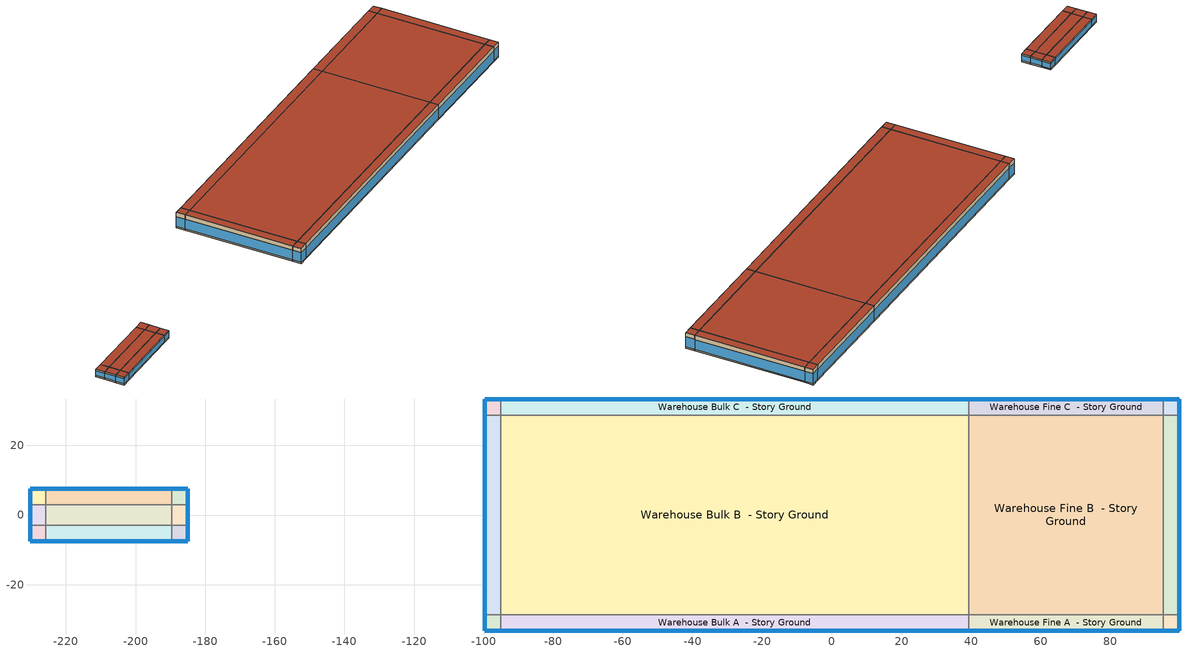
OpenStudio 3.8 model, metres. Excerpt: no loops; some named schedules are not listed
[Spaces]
Warehouse Bulk A end_a - Story Ground
 floor ground (Foundation F 126 Perim 914 Area 209): -99.7,-33.23 -99.7,-28.66 -95.12,-28.66 -95.12,-33.23 z0
 wall outside: -99.7,-28.66 -99.7,-33.23 -95.12,-33.23 z0:8.53
 wall to Warehouse Bulk B end_a - Story Ground: -95.12,-28.66 -99.7,-28.66 z0:8.53
 wall to Warehouse Bulk A  - Story Ground: -95.12,-33.23 -95.12,-28.66 z0:8.53
 window (Window U-0.91 SHGC 0.68): -99.7,-28.69 -99.7,-33.21 / -99.67,-33.23 -95.15,-33.23 z0.76:6.2
 roof outside: -95.12,-33.23 -95.12,-28.66 -99.7,-28.66 -99.7,-33.23 z8.53
Warehouse Bulk B end_a - Story Ground
 floor ground (Foundation F 126 Perim 5732 Area 26207): -99.7,-28.66 -99.7,28.66 -95.12,28.66 -95.12,-28.66 z0
 wall outside: -99.7,28.66 -99.7,-28.66 z0:8.53
 wall to Warehouse Bulk C end_a - Story Ground: -95.12,28.66 -99.7,28.66 z0:8.53
 wall to Warehouse Bulk B  - Story Ground: -95.12,-28.66 -95.12,28.66 z0:8.53
 window (Window U-0.91 SHGC 0.68): -99.7,28.63 -99.7,-28.63 z0.76:6.14
 roof outside: -95.12,-28.66 -95.12,28.66 -99.7,28.66 -99.7,-28.66 z8.53
Warehouse Bulk C end_a - Story Ground
 floor ground (Foundation F 126 Perim 914 Area 209): -99.7,28.66 -99.7,33.23 -95.12,33.23 -95.12,28.66 z0
 wall outside: -95.12,33.23 -99.7,33.23 -99.7,28.66 z0:8.53
 wall to Warehouse Bulk C  - Story Ground: -95.12,28.66 -95.12,33.23 z0:8.53
 window (Window U-0.91 SHGC 0.68): -99.7,33.21 -99.7,28.69 / -95.15,33.23 -99.67,33.23 z0.76:6.2
 roof outside: -95.12,28.66 -95.12,33.23 -99.7,33.23 -99.7,28.66 z8.53
Warehouse Bulk A  - Story Ground
 floor ground (Foundation F 126 Perim 1344 Area 61446): -95.12,-33.23 -95.12,-28.66 39.27,-28.66 39.27,-33.23 z0
 wall outside: -95.12,-33.23 39.27,-33.23 z0:8.53
 wall to Warehouse Bulk B  - Story Ground: 39.27,-28.66 -95.12,-28.66 z0:8.53
 wall to Warehouse Fine A  - Story Ground: 39.27,-33.23 39.27,-28.66 z0:8.53
 window (Window U-0.91 SHGC 0.68): -95.1,-33.23 39.25,-33.23 z0.76:6.14
 roof outside: 39.27,-33.23 39.27,-28.66 -95.12,-28.66 -95.12,-33.23 z8.53
Warehouse Bulk B  - Story Ground
 floor ground (Foundation F 126 Perim 0 Area 770363): -95.12,-28.66 -95.12,28.66 39.27,28.66 39.27,-28.66 z0
 wall to Warehouse Bulk C  - Story Ground: 39.27,28.66 -95.12,28.66 z0:8.53
 wall to Warehouse Fine B  - Story Ground: 39.27,-28.66 39.27,28.66 z0:8.53
 roof outside: 39.27,-28.66 39.27,28.66 -95.12,28.66 -95.12,-28.66 z8.53
Warehouse Bulk C  - Story Ground
 floor ground (Foundation F 126 Perim 1344 Area 61446): -95.12,28.66 -95.12,33.23 39.27,33.23 39.27,28.66 z0
 wall outside: 39.27,33.23 -95.12,33.23 z0:8.53
 wall to Warehouse Fine C  - Story Ground: 39.27,28.66 39.27,33.23 z0:8.53
 window (Window U-0.91 SHGC 0.68): 39.25,33.23 -95.1,33.23 z0.76:6.14
 roof outside: 39.27,28.66 39.27,33.23 -95.12,33.23 -95.12,28.66 z8.53
Warehouse Fine A  - Story Ground
 floor ground (Foundation F 126 Perim 5585 Area 25537): 39.27,-33.23 39.27,-28.66 95.12,-28.66 95.12,-33.23 z0
 wall outside: 39.27,-33.23 95.12,-33.23 z0:8.53
 wall to Warehouse Fine B  - Story Ground: 95.12,-28.66 39.27,-28.66 z0:8.53
 wall to Warehouse Fine A end_b - Story Ground: 95.12,-33.23 95.12,-28.66 z0:8.53
 window (Window U-0.91 SHGC 0.68): 39.3,-33.23 95.1,-33.23 z0.76:6.14
 roof outside: 95.12,-33.23 95.12,-28.66 39.27,-28.66 39.27,-33.23 z8.53
Warehouse Fine B  - Story Ground
 floor ground (Foundation F 126 Perim 0 Area 320159): 39.27,-28.66 39.27,28.66 95.12,28.66 95.12,-28.66 z0
 wall to Warehouse Fine C  - Story Ground: 95.12,28.66 39.27,28.66 z0:8.53
 wall to Warehouse Fine B end_b - Story Ground: 95.12,-28.66 95.12,28.66 z0:8.53
 roof outside: 95.12,-28.66 95.12,28.66 39.27,28.66 39.27,-28.66 z8.53
Warehouse Fine C  - Story Ground
 floor ground (Foundation F 126 Perim 5585 Area 25537): 39.27,28.66 39.27,33.23 95.12,33.23 95.12,28.66 z0
 wall outside: 95.12,33.23 39.27,33.23 z0:8.53
 wall to Warehouse Fine C end_b - Story Ground: 95.12,28.66 95.12,33.23 z0:8.53
 window (Window U-0.91 SHGC 0.68): 95.1,33.23 39.3,33.23 z0.76:6.14
 roof outside: 95.12,28.66 95.12,33.23 39.27,33.23 39.27,28.66 z8.53
Warehouse Fine A end_b - Story Ground
 floor ground (Foundation F 126 Perim 914 Area 209): 95.12,-33.23 95.12,-28.66 99.7,-28.66 99.7,-33.23 z0
 wall outside: 95.12,-33.23 99.7,-33.23 99.7,-28.66 z0:8.53
 wall to Warehouse Fine B end_b - Story Ground: 99.7,-28.66 95.12,-28.66 z0:8.53
 window (Window U-0.91 SHGC 0.68): 95.15,-33.23 99.67,-33.23 / 99.7,-33.21 99.7,-28.69 z0.76:6.2
 roof outside: 99.7,-33.23 99.7,-28.66 95.12,-28.66 95.12,-33.23 z8.53
Warehouse Fine B end_b - Story Ground
 floor ground (Foundation F 126 Perim 5732 Area 26207): 95.12,-28.66 95.12,28.66 99.7,28.66 99.7,-28.66 z0
 wall outside: 99.7,-28.66 99.7,28.66 z0:8.53
 wall to Warehouse Fine C end_b - Story Ground: 99.7,28.66 95.12,28.66 z0:8.53
 window (Window U-0.91 SHGC 0.68): 99.7,-28.63 99.7,28.63 z0.76:6.14
 roof outside: 99.7,-28.66 99.7,28.66 95.12,28.66 95.12,-28.66 z8.53
Warehouse Fine C end_b - Story Ground
 floor ground (Foundation F 126 Perim 914 Area 209): 95.12,28.66 95.12,33.23 99.7,33.23 99.7,28.66 z0
 wall outside: 99.7,28.66 99.7,33.23 95.12,33.23 z0:8.53
 window (Window U-0.91 SHGC 0.68): 99.67,33.23 95.15,33.23 / 99.7,28.69 99.7,33.21 z0.76:6.2
 roof outside: 99.7,28.66 99.7,33.23 95.12,33.23 95.12,28.66 z8.53
Warehouse Office A end_a - Story Ground
 floor ground (Foundation F 126 Perim 914 Area 209): -230.3,-7.54 -230.3,-2.97 -225.73,-2.97 -225.73,-7.54 z0
 wall outside: -230.3,-2.97 -230.3,-7.54 -225.73,-7.54 z0:4.27
 wall to Warehouse Office B end_a - Story Ground: -225.73,-2.97 -230.3,-2.97 z0:4.27
 wall to Warehouse Office A  - Story Ground: -225.73,-7.54 -225.73,-2.97 z0:4.27
 window (Window U-0.91 SHGC 0.68): -230.28,-7.54 -225.75,-7.54 / -230.3,-3 -230.3,-7.52 z0.76:3.48
 roof outside: -225.73,-7.54 -225.73,-2.97 -230.3,-2.97 -230.3,-7.54 z4.27
Warehouse Office B end_a - Story Ground
 floor ground (Foundation F 126 Perim 594 Area 2717): -230.3,-2.97 -230.3,2.97 -225.73,2.97 -225.73,-2.97 z0
 wall outside: -230.3,2.97 -230.3,-2.97 z0:4.27
 wall to Warehouse Office C end_a - Story Ground: -225.73,2.97 -230.3,2.97 z0:4.27
 wall to Warehouse Office B  - Story Ground: -225.73,-2.97 -225.73,2.97 z0:4.27
 window (Window U-0.91 SHGC 0.68): -230.3,2.95 -230.3,-2.95 z0.76:3.47
 roof outside: -225.73,-2.97 -225.73,2.97 -230.3,2.97 -230.3,-2.97 z4.27
Warehouse Office C end_a - Story Ground
 floor ground (Foundation F 126 Perim 914 Area 209): -230.3,2.97 -230.3,7.54 -225.73,7.54 -225.73,2.97 z0
 wall outside: -225.73,7.54 -230.3,7.54 -230.3,2.97 z0:4.27
 wall to Warehouse Office C  - Story Ground: -225.73,2.97 -225.73,7.54 z0:4.27
 window (Window U-0.91 SHGC 0.68): -230.3,7.52 -230.3,3 / -225.75,7.54 -230.28,7.54 z0.76:3.48
 roof outside: -225.73,2.97 -225.73,7.54 -230.3,7.54 -230.3,2.97 z4.27
Warehouse Office A  - Story Ground
 floor ground (Foundation F 126 Perim 3612 Area 16512): -225.73,-7.54 -225.73,-2.97 -189.61,-2.97 -189.61,-7.54 z0
 wall outside: -225.73,-7.54 -189.61,-7.54 z0:4.27
 wall to Warehouse Office B  - Story Ground: -189.61,-2.97 -225.73,-2.97 z0:4.27
 wall to Warehouse Office A end_b - Story Ground: -189.61,-7.54 -189.61,-2.97 z0:4.27
 window (Window U-0.91 SHGC 0.68): -225.7,-7.54 -189.64,-7.54 z0.76:3.45
 roof outside: -189.61,-7.54 -189.61,-2.97 -225.73,-2.97 -225.73,-7.54 z4.27
Warehouse Office B  - Story Ground
 floor ground (Foundation F 126 Perim 0 Area 21463): -225.73,-2.97 -225.73,2.97 -189.61,2.97 -189.61,-2.97 z0
 wall to Warehouse Office C  - Story Ground: -189.61,2.97 -225.73,2.97 z0:4.27
 wall to Warehouse Office B end_b - Story Ground: -189.61,-2.97 -189.61,2.97 z0:4.27
 roof outside: -189.61,-2.97 -189.61,2.97 -225.73,2.97 -225.73,-2.97 z4.27
Warehouse Office C  - Story Ground
 floor ground (Foundation F 126 Perim 3612 Area 16512): -225.73,2.97 -225.73,7.54 -189.61,7.54 -189.61,2.97 z0
 wall outside: -189.61,7.54 -225.73,7.54 z0:4.27
 wall to Warehouse Office C end_b - Story Ground: -189.61,2.97 -189.61,7.54 z0:4.27
 window (Window U-0.91 SHGC 0.68): -189.64,7.54 -225.7,7.54 z0.76:3.45
 roof outside: -189.61,2.97 -189.61,7.54 -225.73,7.54 -225.73,2.97 z4.27
Warehouse Office A end_b - Story Ground
 floor ground (Foundation F 126 Perim 914 Area 209): -189.61,-7.54 -189.61,-2.97 -185.04,-2.97 -185.04,-7.54 z0
 wall outside: -189.61,-7.54 -185.04,-7.54 -185.04,-2.97 z0:4.27
 wall to Warehouse Office B end_b - Story Ground: -185.04,-2.97 -189.61,-2.97 z0:4.27
 window (Window U-0.91 SHGC 0.68): -189.59,-7.54 -185.07,-7.54 / -185.04,-7.52 -185.04,-3 z0.76:3.48
 roof outside: -185.04,-7.54 -185.04,-2.97 -189.61,-2.97 -189.61,-7.54 z4.27
Warehouse Office B end_b - Story Ground
 floor ground (Foundation F 126 Perim 594 Area 2717): -189.61,-2.97 -189.61,2.97 -185.04,2.97 -185.04,-2.97 z0
 wall outside: -185.04,-2.97 -185.04,2.97 z0:4.27
 wall to Warehouse Office C end_b - Story Ground: -185.04,2.97 -189.61,2.97 z0:4.27
 window (Window U-0.91 SHGC 0.68): -185.04,-2.95 -185.04,2.95 z0.76:3.47
 roof outside: -185.04,-2.97 -185.04,2.97 -189.61,2.97 -189.61,-2.97 z4.27
Warehouse Office C end_b - Story Ground
 floor ground (Foundation F 126 Perim 914 Area 209): -189.61,2.97 -189.61,7.54 -185.04,7.54 -185.04,2.97 z0
 wall outside: -185.04,2.97 -185.04,7.54 -189.61,7.54 z0:4.27
 window (Window U-0.91 SHGC 0.68): -185.07,7.54 -189.59,7.54 / -185.04,3 -185.04,7.52 z0.76:3.48
 roof outside: -185.04,2.97 -185.04,7.54 -189.61,7.54 -189.61,2.97 z4.27
[Site]
St Lucie Co Intl_FL_USA: Latitude {deg}=27.5; Longitude {deg}=-80.38; Time Zone {hr}=-5; Elevation {m}=8; Terrain=City
[Site:WaterMainsTemperature]
Calculation Method=Correlation; Annual Average Outdoor Air Temperature {C}=23.1342; Maximum Difference In Monthly Average Outdoor Air Temperatures {deltaC}=10.92
[SizingPeriod:DesignDay] Barometric Pressure {Pa}=101229; Rain Indicator=No; Snow Indicator=No; Day of Month=21; Daylight Saving Time Indicator=No; Humidity Condition Type=Wetbulb; Dry-Bulb Temperature Range Modifier Type=DefaultMultipliers
Name | Maximum Dry-Bulb Temperature {C} | Daily Dry-Bulb Temperature Range {deltaC} | Wind Speed {m/s} | Wind Direction {deg} | Month | Day Type | Wetbulb or DewPoint at Maximum Dry-Bulb {C} | Solar Model Indicator | ASHRAE Clear Sky Optical Depth for Beam Irradiance | ASHRAE Clear Sky Optical Depth for Diffuse Irradiance | Sky Clearness
St Lucie Co Intl Ann Clg .4% Condns DB=>MWB 1 | 32.9 | 8.5 | 4.3 | 250 | 8 | SummerDesignDay | 25 | ASHRAETau | 0.397 | 2.452
St Lucie Co Intl Ann Clg .4% Condns WB=>MDB 1 | 30.7 | 8.5 | 4.3 | 250 | 8 | SummerDesignDay | 26.9 | ASHRAETau | 0.397 | 2.452
St Lucie Co Intl Ann Htg 99.6% Condns DB 1 | 2.6 | 0 | 2.2 | 310 | 1 | WinterDesignDay | 2.6 | ASHRAEClearSky |  |  | 0
St Lucie Co Intl August .4% Condns DB=>MCWB 1 | 33.9 | 8.5 | 4.3 | 250 | 8 | SummerDesignDay | 25.5 | ASHRAETau | 0.397 | 2.452
[ClimateZones]
Climate Zone Institution Name 1=ASHRAE; Climate Zone Document Name 1=ANSI/ASHRAE Standard 169; Climate Zone Document Year 1=2006; Climate Zone Value 1=ASHRAE 169-2013-2A
[Building]
ComStock DOE Ref Pre-1980|Warehouse: North Axis {deg}=180; Default Construction Set=ComStock DOE Ref Pre-1980 - Warehouse - ASHRAE 169-2013-2A; Default Schedule Set=Building Default Schedule Set; Standards Building Type=Warehouse
[Site:GroundTemperature:FCfactorMethod]
January Ground Temperature {C}=24.2; February Ground Temperature {C}=18.9; March Ground Temperature {C}=15.7; April Ground Temperature {C}=13.6; May Ground Temperature {C}=15.5; June Ground Temperature {C}=17.1; July Ground Temperature {C}=21.2; August Ground Temperature {C}=26.9; September Ground Temperature {C}=27.6; October Ground Temperature {C}=27.9; November Ground Temperature {C}=27.4; December Ground Temperature {C}=26.2
[Construction:FfactorGroundFloor] F-Factor {W/m-K}=1.26344
Name | Area {m2} | PerimeterExposed {m}
Foundation F 126 Perim 594 Area 2717 | 27.1706 | 5.94283
Foundation F 126 Perim 914 Area 209 | 20.9032 | 9.144
Foundation F 126 Perim 3612 Area 16512 | 165.125 | 36.1165
Foundation F 126 Perim 5732 Area 26207 | 262.07 | 57.3206
Foundation F 126 Perim 1344 Area 61446 | 614.457 | 134.396
Foundation F 126 Perim 0 Area 770363 | 7703.63 | 0
Foundation F 126 Perim 0 Area 320159 | 3201.59 | 0
Foundation F 126 Perim 5585 Area 25537 | 255.365 | 55.8542
Foundation F 126 Perim 0 Area 21463 | 214.634 | 0
[DefaultConstructionSet]
ComStock DOE Ref Pre-1980 - Warehouse - ASHRAE 169-2013-2A: Default Exterior Surface Constructions=Default Surface Constructions 1; Default Interior Surface Constructions=Default Surface Constructions 2; Default Ground Contact Surface Constructions=Default Surface Constructions 3; Default Exterior SubSurface Constructions=Default Sub Surface Constructions 1; Default Interior SubSurface Constructions=Default Sub Surface Constructions 2; Interior Partition Construction=Typical Interior Partition
[DefaultSurfaceConstructions]
Name | Floor Construction | Wall Construction | Roof Ceiling Construction
Default Surface Constructions 1 | Typical Insulated Exterior Mass Floor | Typical Insulated Exterior Mass Wall R-4.35 | Typical IEAD Roof R-10.0
Default Surface Constructions 2 | Typical Interior Floor | Typical Interior Wall | Typical Interior Ceiling
Default Surface Constructions 3 | Typical Insulated Carpeted 6in Slab Floor | Typical Insulated Basement Mass Wall
[Construction]
Typical Insulated Exterior Mass Floor: 4 in. Normalweight Concrete Floor, Typical Carpet Pad
Typical IEAD Roof R-10.0: Roof Membrane, Typical Insulation R-8.88, Metal Roof Surface
Typical Interior Floor: 100mm Normalweight concrete floor, CP02 CARPET PAD
Typical Interior Wall: G01 13mm gypsum board, G01 13mm gypsum board
Typical Interior Ceiling: CP02 CARPET PAD, 100mm Normalweight concrete floor
Typical Insulated Carpeted 6in Slab Floor: 6 in. Normalweight Concrete Floor, Typical Carpet Pad
Typical Insulated Basement Mass Wall: 8 in. Concrete Block Basement Wall
U 1.22 SHGC 0.54 Simple Glazing Window U-1.22 SHGC 0.54: U 1.22 SHGC 0.54 Simple Glazing U-1.22 SHGC 0.54
U 1.22 SHGC 0.54 Simple Glazing Window U-1.22 SHGC 0.54 1: U 1.22 SHGC 0.54 Simple Glazing U-1.22 SHGC 0.54 1
Typical Insulated Metal Door: F08 Metal surface, Typical Insulation R-1.96
Typical Overhead Door: Typical Insulation R-1.96
Typical Interior Window: Clear 3mm
Typical Interior Door; Typical Interior Partition: G05 25mm wood
Typical Insulated Exterior Mass Wall R-4.35: 1IN Stucco, 8IN CONCRETE HW RefBldg, Typical Insulation R-1.96, 1/2IN Gypsum
InteriorFurnishings 1: Std Wood 6inch 1
Window U-0.91 SHGC 0.68: Simple Glazing Single - No LowE - Clear - Wood
[Material] Thermal Absorptance=0.9
Name | Roughness | Thickness {m} | Conductivity {W/m-K} | Density {kg/m3} | Specific Heat {J/kg-K} | Solar Absorptance | Visible Absorptance
4 in. Normalweight Concrete Floor | MediumRough | 0.1016 | 2.31 | 2322 | 832 | 0.7 | 0.7
1/2IN Gypsum | Smooth | 0.0127 | 0.16 | 784.9 | 830 | 0.4 | 0.4
Roof Membrane | VeryRough | 0.0095 | 0.16 | 1121.29 | 1460 | 0.7 | 0.7
Metal Roof Surface; F08 Metal surface | Smooth | 0.0008 | 45.28 | 7824 | 500 | 0.7 | 0.7
100mm Normalweight concrete floor | MediumRough | 0.1016 | 2.31045 | 2322 | 832.557 | 0.7 | 0.7
G01 13mm gypsum board | Smooth | 0.0127 | 0.160031 | 800.001 | 1090.73 | 0.7 | 0.5
6 in. Normalweight Concrete Floor | MediumRough | 0.1524 | 2.31 | 2322 | 832 | 0.7 | 0.7
8 in. Concrete Block Basement Wall | MediumRough | 0.2032 | 1.326 | 1842 | 912 | 0.7 | 0.7
G05 25mm wood | MediumSmooth | 0.0254 | 0.15 | 608 | 1630 | 0.5 | 0.5
1IN Stucco | Smooth | 0.0253 | 0.6918 | 1858 | 837 | 0.7 | 0.92
8IN CONCRETE HW RefBldg | Rough | 0.2032 | 1.311 | 2240 | 836.8 | 0.7 | 0.7
Std Wood 6inch 1 | MediumSmooth | 0.15 | 0.12 | 540 | 1210 | 0.7 | 0.7
[Material:NoMass] Roughness=Smooth; Thermal Absorptance=0.9; Solar Absorptance=0.7
Name | Thermal Resistance {m2-K/W} | Visible Absorptance
Typical Carpet Pad; CP02 CARPET PAD | 0.21648 | 0.8
Typical Insulation R-8.88 | 1.56434 | 0.7
Typical Insulation R-1.96 | 0.34506 | 0.7
[DefaultSubSurfaceConstructions]
Name | Fixed Window Construction | Operable Window Construction | Door Construction | Overhead Door Construction | Tubular Daylight Dome Construction | Tubular Daylight Diffuser Construction
Default Sub Surface Constructions 1 | U 1.22 SHGC 0.54 Simple Glazing Window U-1.22 SHGC 0.54 | U 1.22 SHGC 0.54 Simple Glazing Window U-1.22 SHGC 0.54 1 | Typical Insulated Metal Door | Typical Overhead Door | Typical Interior Window | Typical Interior Window
Default Sub Surface Constructions 2 | Typical Interior Window | Typical Interior Window | Typical Interior Door
[WindowMaterial:SimpleGlazingSystem]
Name | U-Factor {W/m2-K} | Solar Heat Gain Coefficient | Visible Transmittance
U 1.22 SHGC 0.54 Simple Glazing U-1.22 SHGC 0.54; U 1.22 SHGC 0.54 Simple Glazing U-1.22 SHGC 0.54 1 | 6.92748 | 0.54 | 0.38
Simple Glazing Single - No LowE - Clear - Wood | 5.16722 | 0.683 | 0.723
[WindowMaterial:Glazing]
Clear 3mm: Optical Data Type=SpectralAverage; Thickness {m}=0.003; Solar Transmittance at Normal Incidence=0.837; Front Side Solar Reflectance at Normal Incidence=0.075; Back Side Solar Reflectance at Normal Incidence=0.075; Visible Transmittance at Normal Incidence=0.898; Front Side Visible Reflectance at Normal Incidence=0.081; Back Side Visible Reflectance at Normal Incidence=0.081; Infrared Transmittance at Normal Incidence=0; Front Side Infrared Hemispherical Emissivity=0.84; Back Side Infrared Hemispherical Emissivity=0.84; Conductivity {W/m-K}=0.9; Dirt Correction Factor for Solar and Visible Transmittance=1; Solar Diffusing=No
[SpaceType] Standards Building Type=Warehouse
Name | Default Schedule Set | Design Specification Outdoor Air Object | Standards Space Type
Warehouse Office - ComStock DOE Ref Pre-1980 | Warehouse Office Schedule Set | Warehouse Office Ventilation | Office
Warehouse Fine - ComStock DOE Ref Pre-1980 | Warehouse Fine Schedule Set | Warehouse Fine Ventilation | Fine
Warehouse Bulk - ComStock DOE Ref Pre-1980 | Warehouse Bulk Schedule Set | Warehouse Bulk Ventilation | Bulk
[BuildingStory]
Story Ground: Nominal Z Coordinate {m}=0; Nominal Floor to Floor Height {m}=8.5344
[Space] Building Story=Story Ground
Name | Space Type | Thermal Zone
Warehouse Bulk A end_a - Story Ground | Warehouse Bulk - ComStock DOE Ref Pre-1980 | Zone Warehouse Bulk A end_a - Story Ground
Warehouse Bulk B end_a - Story Ground | Warehouse Bulk - ComStock DOE Ref Pre-1980 | Zone Warehouse Bulk B end_a - Story Ground
Warehouse Bulk C end_a - Story Ground | Warehouse Bulk - ComStock DOE Ref Pre-1980 | Zone Warehouse Bulk C end_a - Story Ground
Warehouse Bulk A  - Story Ground | Warehouse Bulk - ComStock DOE Ref Pre-1980 | Zone Warehouse Bulk A  - Story Ground
Warehouse Bulk B  - Story Ground | Warehouse Bulk - ComStock DOE Ref Pre-1980 | Zone Warehouse Bulk B  - Story Ground
Warehouse Bulk C  - Story Ground | Warehouse Bulk - ComStock DOE Ref Pre-1980 | Zone Warehouse Bulk C  - Story Ground
Warehouse Fine A  - Story Ground | Warehouse Fine - ComStock DOE Ref Pre-1980 | Zone Warehouse Fine A  - Story Ground
Warehouse Fine B  - Story Ground | Warehouse Fine - ComStock DOE Ref Pre-1980 | Zone Warehouse Fine B  - Story Ground
Warehouse Fine C  - Story Ground | Warehouse Fine - ComStock DOE Ref Pre-1980 | Zone Warehouse Fine C  - Story Ground
Warehouse Fine A end_b - Story Ground | Warehouse Fine - ComStock DOE Ref Pre-1980 | Zone Warehouse Fine A end_b - Story Ground
Warehouse Fine B end_b - Story Ground | Warehouse Fine - ComStock DOE Ref Pre-1980 | Zone Warehouse Fine B end_b - Story Ground
Warehouse Fine C end_b - Story Ground | Warehouse Fine - ComStock DOE Ref Pre-1980 | Zone Warehouse Fine C end_b - Story Ground
Warehouse Office A end_a - Story Ground | Warehouse Office - ComStock DOE Ref Pre-1980 | Zone Warehouse Office A end_a - Story Ground
Warehouse Office B end_a - Story Ground | Warehouse Office - ComStock DOE Ref Pre-1980 | Zone Warehouse Office B end_a - Story Ground
Warehouse Office C end_a - Story Ground | Warehouse Office - ComStock DOE Ref Pre-1980 | Zone Warehouse Office C end_a - Story Ground
Warehouse Office A  - Story Ground | Warehouse Office - ComStock DOE Ref Pre-1980 | Zone Warehouse Office A  - Story Ground
Warehouse Office B  - Story Ground | Warehouse Office - ComStock DOE Ref Pre-1980 | Zone Warehouse Office B  - Story Ground
Warehouse Office C  - Story Ground | Warehouse Office - ComStock DOE Ref Pre-1980 | Zone Warehouse Office C  - Story Ground
Warehouse Office A end_b - Story Ground | Warehouse Office - ComStock DOE Ref Pre-1980 | Zone Warehouse Office A end_b - Story Ground
Warehouse Office B end_b - Story Ground | Warehouse Office - ComStock DOE Ref Pre-1980 | Zone Warehouse Office B end_b - Story Ground
Warehouse Office C end_b - Story Ground | Warehouse Office - ComStock DOE Ref Pre-1980 | Zone Warehouse Office C end_b - Story Ground
[ThermalZone] Multiplier=1; Use Ideal Air Loads=No
Name | Thermostat
Zone Warehouse Bulk A end_a - Story Ground | Warehouse Bulk - ComStock DOE Ref Pre-1980 Thermostat 1
Zone Warehouse Bulk B end_a - Story Ground | Warehouse Bulk - ComStock DOE Ref Pre-1980 Thermostat 3
Zone Warehouse Bulk C end_a - Story Ground | Warehouse Bulk - ComStock DOE Ref Pre-1980 Thermostat 5
Zone Warehouse Bulk A  - Story Ground | Warehouse Bulk - ComStock DOE Ref Pre-1980 Thermostat
Zone Warehouse Bulk B  - Story Ground | Warehouse Bulk - ComStock DOE Ref Pre-1980 Thermostat 2
Zone Warehouse Bulk C  - Story Ground | Warehouse Bulk - ComStock DOE Ref Pre-1980 Thermostat 4
Zone Warehouse Fine A  - Story Ground | Warehouse Fine - ComStock DOE Ref Pre-1980 Thermostat
Zone Warehouse Fine B  - Story Ground | Warehouse Fine - ComStock DOE Ref Pre-1980 Thermostat 2
Zone Warehouse Fine C  - Story Ground | Warehouse Fine - ComStock DOE Ref Pre-1980 Thermostat 4
Zone Warehouse Fine A end_b - Story Ground | Warehouse Fine - ComStock DOE Ref Pre-1980 Thermostat 1
Zone Warehouse Fine B end_b - Story Ground | Warehouse Fine - ComStock DOE Ref Pre-1980 Thermostat 3
Zone Warehouse Fine C end_b - Story Ground | Warehouse Fine - ComStock DOE Ref Pre-1980 Thermostat 5
Zone Warehouse Office A end_a - Story Ground | Warehouse Office - ComStock DOE Ref Pre-1980 Thermostat 1
Zone Warehouse Office B end_a - Story Ground | Warehouse Office - ComStock DOE Ref Pre-1980 Thermostat 4
Zone Warehouse Office C end_a - Story Ground | Warehouse Office - ComStock DOE Ref Pre-1980 Thermostat 7
Zone Warehouse Office A  - Story Ground | Warehouse Office - ComStock DOE Ref Pre-1980 Thermostat
Zone Warehouse Office B  - Story Ground | Warehouse Office - ComStock DOE Ref Pre-1980 Thermostat 3
Zone Warehouse Office C  - Story Ground | Warehouse Office - ComStock DOE Ref Pre-1980 Thermostat 6
Zone Warehouse Office A end_b - Story Ground | Warehouse Office - ComStock DOE Ref Pre-1980 Thermostat 2
Zone Warehouse Office B end_b - Story Ground | Warehouse Office - ComStock DOE Ref Pre-1980 Thermostat 5
Zone Warehouse Office C end_b - Story Ground | Warehouse Office - ComStock DOE Ref Pre-1980 Thermostat 8
[Lights:Definition] Design Level Calculation Method=Watts/Area; Fraction Visible=0.2; Return Air Fraction=0
Name | Watts per Space Floor Area {W/m2} | Fraction Radiant
Warehouse Bulk - ComStock DOE Ref Pre-1980 General Lights Definition | 3.24117 | 0.465
Warehouse Fine - ComStock DOE Ref Pre-1980 General Lights Definition | 6.6746 | 0.465
Warehouse Office - ComStock DOE Ref Pre-1980 General Lights Definition | 6.74433 | 0.31
[ElectricEquipment:Definition] Design Level Calculation Method=Watts/Area; Fraction Latent=0; Fraction Radiant=0.5; Fraction Lost=0
Name | Watts per Space Floor Area {W/m2}
Warehouse Bulk Elec Equip Definition | 8.8185
Warehouse Office Elec Equip Definition | 27.8263
[ElectricEquipment]
Name | Electric Equipment Definition | Space or SpaceType
Warehouse Bulk Elec Equip | Warehouse Bulk Elec Equip Definition | Warehouse Bulk - ComStock DOE Ref Pre-1980
Warehouse Office Elec Equip | Warehouse Office Elec Equip Definition | Warehouse Office - ComStock DOE Ref Pre-1980
[DesignSpecification:OutdoorAir] Outdoor Air Method=Sum
Name | Outdoor Air Flow per Floor Area {m3/s-m2} | Outdoor Air Flow per Person {m3/s-person}
Warehouse Bulk Ventilation; Warehouse Fine Ventilation | 0.000254
Warehouse Office Ventilation |  | 0.00943895
[DefaultScheduleSet]
Name | Number of People Schedule | People Activity Level Schedule | Lighting Schedule | Electric Equipment Schedule | Infiltration Schedule | Hours of Operation Schedule
Warehouse Bulk Schedule Set; Warehouse Fine Schedule Set | Warehouse Bldg Occ | Warehouse Activity | Warehouse BLDG_LIGHT_STORAGE_SCH | Warehouse Bldg Equip | Always On
Warehouse Office Schedule Set | Warehouse Bldg Occ | Warehouse Activity | Warehouse BLDG_LIGHT_OFFICE_SCH | Warehouse Office_Plug_SCH | Always On
Building Default Schedule Set |  |  |  |  |  | Building Hours of Operation NonResidential
[People:Definition]
Warehouse Office People Definition: Number of People Calculation Method=People/Area; People per Space Floor Area {person/m2}=0.0210973; Fraction Radiant=0.3
[People]
Warehouse Office People: People Definition=Warehouse Office People Definition; Space or SpaceType=Warehouse Office - ComStock DOE Ref Pre-1980; Work Efficiency Schedule=Work Efficiency Schedule; Clothing Insulation Schedule=Clothing Schedule; Air Velocity Schedule=Air Velocity Schedule; Multiplier=1
[Exterior:Lights:Definition]
Name | Design Level {W}
Parking Areas and Drives Def (W/ft^2) | 0.0276385
Building Facades Def (W/ft^2) | 0.15
Main Entries Def (W/ft) | 30
Other Doors Def (W/ft) | 20
[Exterior:Lights] Schedule=Always On Discrete; Control Option=AstronomicalClock
Name | Exterior Lights Definition | Multiplier
Parking Areas and Drives | Parking Areas and Drives Def (W/ft^2) | 60750
Building Facades | Building Facades Def (W/ft^2) | 54389.1
Main Entries | Main Entries Def (W/ft) | 120
Other Doors | Other Doors Def (W/ft) | 120
[ThermostatSetpoint:DualSetpoint]
Name | Heating Setpoint Temperature Schedule | Cooling Setpoint Temperature Schedule
Warehouse Bulk - ComStock DOE Ref Pre-1980 Thermostat; Warehouse Bulk - ComStock DOE Ref Pre-1980 Thermostat 1; Warehouse Bulk - ComStock DOE Ref Pre-1980 Thermostat 2; Warehouse Bulk - ComStock DOE Ref Pre-1980 Thermostat 3; Warehouse Bulk - ComStock DOE Ref Pre-1980 Thermostat 4; Warehouse Bulk - ComStock DOE Ref Pre-1980 Thermostat 5 | Warehouse HtgSetp BulkStorage | Warehouse ClgSetp BulkStorage
Warehouse Fine - ComStock DOE Ref Pre-1980 Thermostat; Warehouse Fine - ComStock DOE Ref Pre-1980 Thermostat 1; Warehouse Fine - ComStock DOE Ref Pre-1980 Thermostat 2; Warehouse Fine - ComStock DOE Ref Pre-1980 Thermostat 3; Warehouse Fine - ComStock DOE Ref Pre-1980 Thermostat 4; Warehouse Fine - ComStock DOE Ref Pre-1980 Thermostat 5 | Warehouse HtgSetp FineStorage | Warehouse ClgSetp FineStorage
Warehouse Office - ComStock DOE Ref Pre-1980 Thermostat; Warehouse Office - ComStock DOE Ref Pre-1980 Thermostat 1; Warehouse Office - ComStock DOE Ref Pre-1980 Thermostat 2; Warehouse Office - ComStock DOE Ref Pre-1980 Thermostat 3; Warehouse Office - ComStock DOE Ref Pre-1980 Thermostat 4; Warehouse Office - ComStock DOE Ref Pre-1980 Thermostat 5; Warehouse Office - ComStock DOE Ref Pre-1980 Thermostat 6; Warehouse Office - ComStock DOE Ref Pre-1980 Thermostat 7; Warehouse Office - ComStock DOE Ref Pre-1980 Thermostat 8 | Warehouse HtgSetp | Warehouse Cooling Setpoint
[InternalMass:Definition]
Internal Mass Definition 2: Construction=InteriorFurnishings 1; Design Level Calculation Method=SurfaceArea/Area; Surface Area per Space Floor Area=2
[InternalMass] Internal Mass Definition=Internal Mass Definition 2; Multiplier=1
Name | Space or SpaceType
Warehouse Office B end_b - Story Ground Mass | Warehouse Office B end_b - Story Ground
Warehouse Office C end_a - Story Ground Mass | Warehouse Office C end_a - Story Ground
Warehouse Office B end_a - Story Ground Mass | Warehouse Office B end_a - Story Ground
Warehouse Office C  - Story Ground Mass | Warehouse Office C  - Story Ground
Warehouse Office A  - Story Ground Mass | Warehouse Office A  - Story Ground
Warehouse Fine B  - Story Ground Mass | Warehouse Fine B  - Story Ground
Warehouse Fine A end_b - Story Ground Mass | Warehouse Fine A end_b - Story Ground
Warehouse Fine A  - Story Ground Mass | Warehouse Fine A  - Story Ground
Warehouse Fine C  - Story Ground Mass | Warehouse Fine C  - Story Ground
Warehouse Office C end_b - Story Ground Mass | Warehouse Office C end_b - Story Ground
Warehouse Office B  - Story Ground Mass | Warehouse Office B  - Story Ground
Warehouse Fine B end_b - Story Ground Mass | Warehouse Fine B end_b - Story Ground
Warehouse Office A end_b - Story Ground Mass | Warehouse Office A end_b - Story Ground
Warehouse Office A end_a - Story Ground Mass | Warehouse Office A end_a - Story Ground
Warehouse Fine C end_b - Story Ground Mass | Warehouse Fine C end_b - Story Ground
[Lights] Fraction Replaceable=1
Name | Lights Definition | Space or SpaceType
Warehouse Bulk - ComStock DOE Ref Pre-1980 General Lighting | Warehouse Bulk - ComStock DOE Ref Pre-1980 General Lights Definition | Warehouse Bulk - ComStock DOE Ref Pre-1980
Warehouse Fine - ComStock DOE Ref Pre-1980 General Lighting | Warehouse Fine - ComStock DOE Ref Pre-1980 General Lights Definition | Warehouse Fine - ComStock DOE Ref Pre-1980
Warehouse Office - ComStock DOE Ref Pre-1980 General Lighting | Warehouse Office - ComStock DOE Ref Pre-1980 General Lights Definition | Warehouse Office - ComStock DOE Ref Pre-1980
[SpaceInfiltration:DesignFlowRate] Design Flow Rate Calculation Method=Flow/ExteriorArea; Flow per Exterior Surface Area {m3/s-m2}=0.000206641; Velocity Term Coefficient=0
Name | Space or SpaceType | Schedule | Constant Term Coefficient | Temperature Term Coefficient | Velocity Squared Term Coefficient
Warehouse Office B end_b - Story Ground HVAC On Infiltration | Warehouse Office B end_b - Story Ground | Infiltration HVAC On Schedule | 0.0228 | -0.0016 | 0.0299
Warehouse Office B end_b - Story Ground HVAC Off Infiltration | Warehouse Office B end_b - Story Ground | Infiltration HVAC Off Schedule | 0 | 0.01 | 0.045
Warehouse Office C end_a - Story Ground HVAC On Infiltration | Warehouse Office C end_a - Story Ground | Infiltration HVAC On Schedule | 0.0228 | -0.0016 | 0.0299
Warehouse Office C end_a - Story Ground HVAC Off Infiltration | Warehouse Office C end_a - Story Ground | Infiltration HVAC Off Schedule | 0 | 0.01 | 0.045
Warehouse Office B end_a - Story Ground HVAC On Infiltration | Warehouse Office B end_a - Story Ground | Infiltration HVAC On Schedule | 0.0228 | -0.0016 | 0.0299
Warehouse Office B end_a - Story Ground HVAC Off Infiltration | Warehouse Office B end_a - Story Ground | Infiltration HVAC Off Schedule | 0 | 0.01 | 0.045
Warehouse Office C  - Story Ground HVAC On Infiltration | Warehouse Office C  - Story Ground | Infiltration HVAC On Schedule | 0.0228 | -0.0016 | 0.0299
Warehouse Office C  - Story Ground HVAC Off Infiltration | Warehouse Office C  - Story Ground | Infiltration HVAC Off Schedule | 0 | 0.01 | 0.045
Warehouse Bulk A end_a - Story Ground HVAC On Infiltration | Warehouse Bulk A end_a - Story Ground | Infiltration HVAC On Schedule | 0.0228 | -0.0016 | 0.0299
Warehouse Bulk A end_a - Story Ground HVAC Off Infiltration | Warehouse Bulk A end_a - Story Ground | Infiltration HVAC Off Schedule | 0 | 0.01 | 0.045
Warehouse Office A  - Story Ground HVAC On Infiltration | Warehouse Office A  - Story Ground | Infiltration HVAC On Schedule | 0.0228 | -0.0016 | 0.0299
Warehouse Office A  - Story Ground HVAC Off Infiltration | Warehouse Office A  - Story Ground | Infiltration HVAC Off Schedule | 0 | 0.01 | 0.045
Warehouse Bulk B end_a - Story Ground HVAC On Infiltration | Warehouse Bulk B end_a - Story Ground | Infiltration HVAC On Schedule | 0.0228 | -0.0016 | 0.0299
Warehouse Bulk B end_a - Story Ground HVAC Off Infiltration | Warehouse Bulk B end_a - Story Ground | Infiltration HVAC Off Schedule | 0 | 0.01 | 0.045
Warehouse Bulk A  - Story Ground HVAC On Infiltration | Warehouse Bulk A  - Story Ground | Infiltration HVAC On Schedule | 0.0228 | -0.0016 | 0.0299
Warehouse Bulk A  - Story Ground HVAC Off Infiltration | Warehouse Bulk A  - Story Ground | Infiltration HVAC Off Schedule | 0 | 0.01 | 0.045
Warehouse Bulk C end_a - Story Ground HVAC On Infiltration | Warehouse Bulk C end_a - Story Ground | Infiltration HVAC On Schedule | 0.0228 | -0.0016 | 0.0299
Warehouse Bulk C end_a - Story Ground HVAC Off Infiltration | Warehouse Bulk C end_a - Story Ground | Infiltration HVAC Off Schedule | 0 | 0.01 | 0.045
Warehouse Bulk B  - Story Ground HVAC On Infiltration | Warehouse Bulk B  - Story Ground | Infiltration HVAC On Schedule | 0.0228 | -0.0016 | 0.0299
Warehouse Bulk B  - Story Ground HVAC Off Infiltration | Warehouse Bulk B  - Story Ground | Infiltration HVAC Off Schedule | 0 | 0.01 | 0.045
Warehouse Fine B  - Story Ground HVAC On Infiltration | Warehouse Fine B  - Story Ground | Infiltration HVAC On Schedule | 0.0228 | -0.0016 | 0.0299
Warehouse Fine B  - Story Ground HVAC Off Infiltration | Warehouse Fine B  - Story Ground | Infiltration HVAC Off Schedule | 0 | 0.01 | 0.045
Warehouse Bulk C  - Story Ground HVAC On Infiltration | Warehouse Bulk C  - Story Ground | Infiltration HVAC On Schedule | 0.0228 | -0.0016 | 0.0299
Warehouse Bulk C  - Story Ground HVAC Off Infiltration | Warehouse Bulk C  - Story Ground | Infiltration HVAC Off Schedule | 0 | 0.01 | 0.045
Warehouse Fine A end_b - Story Ground HVAC On Infiltration | Warehouse Fine A end_b - Story Ground | Infiltration HVAC On Schedule | 0.0228 | -0.0016 | 0.0299
Warehouse Fine A end_b - Story Ground HVAC Off Infiltration | Warehouse Fine A end_b - Story Ground | Infiltration HVAC Off Schedule | 0 | 0.01 | 0.045
Warehouse Fine A  - Story Ground HVAC On Infiltration | Warehouse Fine A  - Story Ground | Infiltration HVAC On Schedule | 0.0228 | -0.0016 | 0.0299
Warehouse Fine A  - Story Ground HVAC Off Infiltration | Warehouse Fine A  - Story Ground | Infiltration HVAC Off Schedule | 0 | 0.01 | 0.045
Warehouse Fine C  - Story Ground HVAC On Infiltration | Warehouse Fine C  - Story Ground | Infiltration HVAC On Schedule | 0.0228 | -0.0016 | 0.0299
Warehouse Fine C  - Story Ground HVAC Off Infiltration | Warehouse Fine C  - Story Ground | Infiltration HVAC Off Schedule | 0 | 0.01 | 0.045
Warehouse Office C end_b - Story Ground HVAC On Infiltration | Warehouse Office C end_b - Story Ground | Infiltration HVAC On Schedule | 0.0228 | -0.0016 | 0.0299
Warehouse Office C end_b - Story Ground HVAC Off Infiltration | Warehouse Office C end_b - Story Ground | Infiltration HVAC Off Schedule | 0 | 0.01 | 0.045
Warehouse Office B  - Story Ground HVAC On Infiltration | Warehouse Office B  - Story Ground | Infiltration HVAC On Schedule | 0.0228 | -0.0016 | 0.0299
Warehouse Office B  - Story Ground HVAC Off Infiltration | Warehouse Office B  - Story Ground | Infiltration HVAC Off Schedule | 0 | 0.01 | 0.045
Warehouse Fine B end_b - Story Ground HVAC On Infiltration | Warehouse Fine B end_b - Story Ground | Infiltration HVAC On Schedule | 0.0228 | -0.0016 | 0.0299
Warehouse Fine B end_b - Story Ground HVAC Off Infiltration | Warehouse Fine B end_b - Story Ground | Infiltration HVAC Off Schedule | 0 | 0.01 | 0.045
Warehouse Office A end_b - Story Ground HVAC On Infiltration | Warehouse Office A end_b - Story Ground | Infiltration HVAC On Schedule | 0.0228 | -0.0016 | 0.0299
Warehouse Office A end_b - Story Ground HVAC Off Infiltration | Warehouse Office A end_b - Story Ground | Infiltration HVAC Off Schedule | 0 | 0.01 | 0.045
Warehouse Office A end_a - Story Ground HVAC On Infiltration | Warehouse Office A end_a - Story Ground | Infiltration HVAC On Schedule | 0.0228 | -0.0016 | 0.0299
Warehouse Office A end_a - Story Ground HVAC Off Infiltration | Warehouse Office A end_a - Story Ground | Infiltration HVAC Off Schedule | 0 | 0.01 | 0.045
Warehouse Fine C end_b - Story Ground HVAC On Infiltration | Warehouse Fine C end_b - Story Ground | Infiltration HVAC On Schedule | 0.0228 | -0.0016 | 0.0299
Warehouse Fine C end_b - Story Ground HVAC Off Infiltration | Warehouse Fine C end_b - Story Ground | Infiltration HVAC Off Schedule | 0 | 0.01 | 0.045
[Schedule:Ruleset]
Name | Default Day Schedule | Summer Design Day Schedule | Winter Design Day Schedule
Warehouse Bldg Occ | Warehouse Bldg Occ Default | Warehouse Bldg Occ Summer Design Day | Warehouse Bldg Occ Winter Design Day
Warehouse Activity | Warehouse Activity Default | Warehouse Activity Summer Design Day | Warehouse Activity Winter Design Day
Warehouse BLDG_LIGHT_STORAGE_SCH | Warehouse BLDG_LIGHT_STORAGE_SCH Default | Warehouse BLDG_LIGHT_STORAGE_SCH Summer Design Day | Warehouse BLDG_LIGHT_STORAGE_SCH Winter Design Day
Warehouse Bldg Equip | Warehouse Bldg Equip Default | Warehouse Bldg Equip Summer Design Day | Warehouse Bldg Equip Winter Design Day
Always On | Always On Default
Clothing Schedule | Clothing Schedule Default Winter Clothes
Air Velocity Schedule | Air Velocity Schedule Default
Work Efficiency Schedule | Work Efficiency Schedule Default
Warehouse BLDG_LIGHT_OFFICE_SCH | Warehouse BLDG_LIGHT_OFFICE_SCH Default | Warehouse BLDG_LIGHT_OFFICE_SCH Summer Design Day | Warehouse BLDG_LIGHT_OFFICE_SCH Winter Design Day
Warehouse Office_Plug_SCH | Warehouse Office_Plug_SCH Default | Warehouse Office_Plug_SCH Summer Design Day | Warehouse Office_Plug_SCH Winter Design Day
Warehouse HtgSetp BulkStorage | Warehouse HtgSetp BulkStorage Default | Schedule Day 2 | Schedule Day 3
Warehouse ClgSetp BulkStorage | Warehouse ClgSetp BulkStorage Default | Warehouse ClgSetp BulkStorage Summer Design Day | Warehouse ClgSetp BulkStorage Winter Design Day
Warehouse HtgSetp FineStorage | Warehouse HtgSetp FineStorage Default | Schedule Day 5 | Schedule Day 6
Warehouse ClgSetp FineStorage | Warehouse ClgSetp FineStorage Default | Warehouse ClgSetp FineStorage Summer Design Day | Warehouse ClgSetp FineStorage Winter Design Day
Warehouse HtgSetp | Warehouse HtgSetp Default | Warehouse HtgSetp Summer Design Day | Warehouse HtgSetp Winter Design Day
Warehouse Cooling Setpoint | Warehouse Cooling Setpoint Default | Warehouse Cooling Setpoint Summer Design Day
Building Hours of Operation NonResidential | Building Hours of Operation NonResidential Default | Building Hours of Operation NonResidential Summer Design Day | Building Hours of Operation NonResidential Winter Design Day
[Schedule:Day]
Warehouse Bldg Occ Default: Average, 8, 15, 0, 8, 30, 0.0375, 8, 45, 0.075, 9, 0, 0.1125, 9, 15, 0.15, 9, 30, 0.2875, 9, 45, 0.425, 10, 0, 0.5625, 10, 15, 0.7, 10, 30, 0.75, 10, 45, 0.8, 11, 0, 0.85, 11, 15, 0.9, 15, 37, 0.9, 15, 52, 0.8, 16, 7, 0.7, 16, 22, 0.6, 16, 37, 0.5, 16, 52, 0.5875, 17, 7, 0.675, 17, 22, 0.7625, 17, 37, 0.85, 22, 0, 0.85, 22, 15, 0.6875, 22, 30, 0.525, 22, 45, 0.3625, 23, 0, 0.2, 23, 15, 0.15, 23, 30, 0.1, 23, 45, 0.05, 24, 0, 0
Warehouse Bldg Occ Summer Design Day; Building Hours of Operation NonResidential Winter Design Day; Building Hours of Operation NonResidential Summer Design Day: 24, 0, 1
Warehouse Bldg Occ Winter Design Day: 24, 0, 0
Warehouse HtgSetp BulkStorage Default; Warehouse HtgSetp FineStorage Default: Average, 24, 0, 16.1111
Warehouse ClgSetp BulkStorage Default: Average, 24, 0, 50
Warehouse ClgSetp BulkStorage Winter Design Day; Warehouse ClgSetp BulkStorage Summer Design Day: 24, 0, 50
Warehouse ClgSetp FineStorage Default: Average, 24, 0, 26.7
Warehouse ClgSetp FineStorage Winter Design Day; Warehouse ClgSetp FineStorage Summer Design Day: 24, 0, 26.7
Warehouse HtgSetp Default: Average, 0, 30, 21.1, 7, 45, 15.6, 24, 0, 21.1
Warehouse HtgSetp Winter Design Day; Warehouse HtgSetp Summer Design Day: 6, 0, 15.6, 7, 0, 17.8, 8, 0, 20, 18, 0, 21, 24, 0, 15.6
Warehouse Cooling Setpoint Default: Average, 9, 45, 24, 24, 0, 24
Warehouse Cooling Setpoint Summer Design Day: 6, 0, 30, 17, 0, 24, 24, 0, 30
Building Hours of Operation NonResidential Default: 9, 45, 0, 22, 30, 1, 24, 0, 0
Schedule Day 2; Schedule Day 3; Schedule Day 5; Schedule Day 6: 24, 0, 16.1111
[Schedule:Rule]
Name | Schedule Ruleset | Rule Order | Day Schedule | Apply Saturday | Date Specification Type | Start Month | Start Day | End Month | End Day | Apply Sunday | Apply Monday | Apply Tuesday | Apply Wednesday | Apply Thursday | Apply Friday | Specific Month 1 | Specific Day 1 | Specific Month 2 | Specific Day 2 | Specific Month 3 | Specific Day 3 | Specific Month 4 | Specific Day 4 | Specific Month 5 | Specific Day 5 | Specific Month 6 | Specific Day 6 | Specific Month 7 | Specific Day 7 | Specific Month 8 | Specific Day 8 | Specific Month 9 | Specific Day 9 | Specific Month 10 | Specific Day 10 | Specific Month 11 | Specific Day 11 | Specific Month 12 | Specific Day 12 | Specific Month 13 | Specific Day 13 | Specific Month 14 | Specific Day 14 | Specific Month 15 | Specific Day 15 | Specific Month 16 | Specific Day 16 | Specific Month 17 | Specific Day 17 | Specific Month 18 | Specific Day 18 | Specific Month 19 | Specific Day 19 | Specific Month 20 | Specific Day 20 | Specific Month 21 | Specific Day 21 | Specific Month 22 | Specific Day 22 | Specific Month 23 | Specific Day 23 | Specific Month 24 | Specific Day 24 | Specific Month 25 | Specific Day 25 | Specific Month 26 | Specific Day 26 | Specific Month 27 | Specific Day 27 | Specific Month 28 | Specific Day 28 | Specific Month 29 | Specific Day 29 | Specific Month 30 | Specific Day 30 | Specific Month 31 | Specific Day 31 | Specific Month 32 | Specific Day 32 | Specific Month 33 | Specific Day 33 | Specific Month 34 | Specific Day 34 | Specific Month 35 | Specific Day 35 | Specific Month 36 | Specific Day 36 | Specific Month 37 | Specific Day 37 | Specific Month 38 | Specific Day 38 | Specific Month 39 | Specific Day 39 | Specific Month 40 | Specific Day 40 | Specific Month 41 | Specific Day 41 | Specific Month 42 | Specific Day 42 | Specific Month 43 | Specific Day 43 | Specific Month 44 | Specific Day 44 | Specific Month 45 | Specific Day 45 | Specific Month 46 | Specific Day 46 | Specific Month 47 | Specific Day 47 | Specific Month 48 | Specific Day 48 | Specific Month 49 | Specific Day 49 | Specific Month 50 | Specific Day 50 | Specific Month 51 | Specific Day 51 | Specific Month 52 | Specific Day 52 | Specific Month 53 | Specific Day 53 | Specific Month 54 | Specific Day 54 | Specific Month 55 | Specific Day 55 | Specific Month 56 | Specific Day 56 | Specific Month 57 | Specific Day 57 | Specific Month 58 | Specific Day 58 | Specific Month 59 | Specific Day 59 | Specific Month 60 | Specific Day 60 | Specific Month 61 | Specific Day 61 | Specific Month 62 | Specific Day 62 | Specific Month 63 | Specific Day 63 | Specific Month 64 | Specific Day 64 | Specific Month 65 | Specific Day 65 | Specific Month 66 | Specific Day 66 | Specific Month 67 | Specific Day 67 | Specific Month 68 | Specific Day 68 | Specific Month 69 | Specific Day 69 | Specific Month 70 | Specific Day 70 | Specific Month 71 | Specific Day 71 | Specific Month 72 | Specific Day 72 | Specific Month 73 | Specific Day 73 | Specific Month 74 | Specific Day 74 | Specific Month 75 | Specific Day 75 | Specific Month 76 | Specific Day 76 | Specific Month 77 | Specific Day 77 | Specific Month 78 | Specific Day 78 | Specific Month 79 | Specific Day 79 | Specific Month 80 | Specific Day 80 | Specific Month 81 | Specific Day 81 | Specific Month 82 | Specific Day 82 | Specific Month 83 | Specific Day 83 | Specific Month 84 | Specific Day 84 | Specific Month 85 | Specific Day 85 | Specific Month 86 | Specific Day 86 | Specific Month 87 | Specific Day 87 | Specific Month 88 | Specific Day 88 | Specific Month 89 | Specific Day 89 | Specific Month 90 | Specific Day 90 | Specific Month 91 | Specific Day 91 | Specific Month 92 | Specific Day 92 | Specific Month 93 | Specific Day 93 | Specific Month 94 | Specific Day 94 | Specific Month 95 | Specific Day 95 | Specific Month 96 | Specific Day 96 | Specific Month 97 | Specific Day 97 | Specific Month 98 | Specific Day 98 | Specific Month 99 | Specific Day 99 | Specific Month 100 | Specific Day 100 | Specific Month 101 | Specific Day 101 | Specific Month 102 | Specific Day 102 | Specific Month 103 | Specific Day 103 | Specific Month 104 | Specific Day 104
Schedule Rule 8 | Warehouse HtgSetp | 1 | Warehouse HtgSetp Sat Day | Yes | DateRange | 1 | 1 | 12 | 31
Schedule Rule 9 | Warehouse HtgSetp | 0 | Warehouse HtgSetp Sun Day |  | DateRange | 1 | 1 | 12 | 31 | Yes
Schedule Rule 10 | Warehouse Cooling Setpoint | 1 | Warehouse Cooling Setpoint Sat Day | Yes | DateRange | 1 | 1 | 12 | 31
Schedule Rule 11 | Warehouse Cooling Setpoint | 0 | Warehouse Cooling Setpoint Wkdy|SmrDsn Day |  | DateRange | 1 | 1 | 12 | 31 |  | Yes | Yes | Yes | Yes | Yes
Building Hours of Operation NonResidential Sunday Rule | Building Hours of Operation NonResidential | 0 | Building Hours of Operation NonResidential Sunday | Yes | DateRange | 1 | 1 | 12 | 31 | Yes
autogen Warehouse ClgSetp BulkStorage 0 | Warehouse ClgSetp BulkStorage | 0 | autogen Warehouse ClgSetp BulkStorage 0_day_sch | Yes | SpecificDates |  |  |  |  | Yes | Yes | Yes | Yes | Yes | Yes | 1 | 6 | 1 | 7 | 1 | 13 | 1 | 14 | 1 | 20 | 1 | 21 | 1 | 27 | 1 | 28 | 2 | 3 | 2 | 4 | 2 | 10 | 2 | 11 | 2 | 17 | 2 | 18 | 2 | 24 | 2 | 25 | 3 | 3 | 3 | 4 | 3 | 10 | 3 | 11 | 3 | 17 | 3 | 18 | 3 | 24 | 3 | 25 | 3 | 31 | 4 | 1 | 4 | 7 | 4 | 8 | 4 | 14 | 4 | 15 | 4 | 21 | 4 | 22 | 4 | 28 | 4 | 29 | 5 | 5 | 5 | 6 | 5 | 12 | 5 | 13 | 5 | 19 | 5 | 20 | 5 | 26 | 5 | 27 | 6 | 2 | 6 | 3 | 6 | 9 | 6 | 10 | 6 | 16 | 6 | 17 | 6 | 23 | 6 | 24 | 6 | 30 | 7 | 1 | 7 | 7 | 7 | 8 | 7 | 14 | 7 | 15 | 7 | 21 | 7 | 22 | 7 | 28 | 7 | 29 | 8 | 4 | 8 | 5 | 8 | 11 | 8 | 12 | 8 | 18 | 8 | 19 | 8 | 25 | 8 | 26 | 9 | 1 | 9 | 2 | 9 | 8 | 9 | 9 | 9 | 15 | 9 | 16 | 9 | 22 | 9 | 23 | 9 | 29 | 9 | 30 | 10 | 6 | 10 | 7 | 10 | 13 | 10 | 14 | 10 | 20 | 10 | 21 | 10 | 27 | 10 | 28 | 11 | 3 | 11 | 4 | 11 | 10 | 11 | 11 | 11 | 17 | 11 | 18 | 11 | 24 | 11 | 25 | 12 | 1 | 12 | 2 | 12 | 8 | 12 | 9 | 12 | 15 | 12 | 16 | 12 | 22 | 12 | 23 | 12 | 29 | 12 | 30
autogen Warehouse ClgSetp FineStorage 0 | Warehouse ClgSetp FineStorage | 0 | autogen Warehouse ClgSetp FineStorage 0_day_sch | Yes | SpecificDates |  |  |  |  | Yes | Yes | Yes | Yes | Yes | Yes | 1 | 6 | 1 | 7 | 1 | 13 | 1 | 14 | 1 | 20 | 1 | 21 | 1 | 27 | 1 | 28 | 2 | 3 | 2 | 4 | 2 | 10 | 2 | 11 | 2 | 17 | 2 | 18 | 2 | 24 | 2 | 25 | 3 | 3 | 3 | 4 | 3 | 10 | 3 | 11 | 3 | 17 | 3 | 18 | 3 | 24 | 3 | 25 | 3 | 31 | 4 | 1 | 4 | 7 | 4 | 8 | 4 | 14 | 4 | 15 | 4 | 21 | 4 | 22 | 4 | 28 | 4 | 29 | 5 | 5 | 5 | 6 | 5 | 12 | 5 | 13 | 5 | 19 | 5 | 20 | 5 | 26 | 5 | 27 | 6 | 2 | 6 | 3 | 6 | 9 | 6 | 10 | 6 | 16 | 6 | 17 | 6 | 23 | 6 | 24 | 6 | 30 | 7 | 1 | 7 | 7 | 7 | 8 | 7 | 14 | 7 | 15 | 7 | 21 | 7 | 22 | 7 | 28 | 7 | 29 | 8 | 4 | 8 | 5 | 8 | 11 | 8 | 12 | 8 | 18 | 8 | 19 | 8 | 25 | 8 | 26 | 9 | 1 | 9 | 2 | 9 | 8 | 9 | 9 | 9 | 15 | 9 | 16 | 9 | 22 | 9 | 23 | 9 | 29 | 9 | 30 | 10 | 6 | 10 | 7 | 10 | 13 | 10 | 14 | 10 | 20 | 10 | 21 | 10 | 27 | 10 | 28 | 11 | 3 | 11 | 4 | 11 | 10 | 11 | 11 | 11 | 17 | 11 | 18 | 11 | 24 | 11 | 25 | 12 | 1 | 12 | 2 | 12 | 8 | 12 | 9 | 12 | 15 | 12 | 16 | 12 | 22 | 12 | 23 | 12 | 29 | 12 | 30
autogen Warehouse HtgSetp BulkStorage 0 | Warehouse HtgSetp BulkStorage | 0 | autogen Warehouse HtgSetp BulkStorage 0_day_sch | Yes | SpecificDates |  |  |  |  | Yes | Yes | Yes | Yes | Yes | Yes | 1 | 6 | 1 | 7 | 1 | 13 | 1 | 14 | 1 | 20 | 1 | 21 | 1 | 27 | 1 | 28 | 2 | 3 | 2 | 4 | 2 | 10 | 2 | 11 | 2 | 17 | 2 | 18 | 2 | 24 | 2 | 25 | 3 | 3 | 3 | 4 | 3 | 10 | 3 | 11 | 3 | 17 | 3 | 18 | 3 | 24 | 3 | 25 | 3 | 31 | 4 | 1 | 4 | 7 | 4 | 8 | 4 | 14 | 4 | 15 | 4 | 21 | 4 | 22 | 4 | 28 | 4 | 29 | 5 | 5 | 5 | 6 | 5 | 12 | 5 | 13 | 5 | 19 | 5 | 20 | 5 | 26 | 5 | 27 | 6 | 2 | 6 | 3 | 6 | 9 | 6 | 10 | 6 | 16 | 6 | 17 | 6 | 23 | 6 | 24 | 6 | 30 | 7 | 1 | 7 | 7 | 7 | 8 | 7 | 14 | 7 | 15 | 7 | 21 | 7 | 22 | 7 | 28 | 7 | 29 | 8 | 4 | 8 | 5 | 8 | 11 | 8 | 12 | 8 | 18 | 8 | 19 | 8 | 25 | 8 | 26 | 9 | 1 | 9 | 2 | 9 | 8 | 9 | 9 | 9 | 15 | 9 | 16 | 9 | 22 | 9 | 23 | 9 | 29 | 9 | 30 | 10 | 6 | 10 | 7 | 10 | 13 | 10 | 14 | 10 | 20 | 10 | 21 | 10 | 27 | 10 | 28 | 11 | 3 | 11 | 4 | 11 | 10 | 11 | 11 | 11 | 17 | 11 | 18 | 11 | 24 | 11 | 25 | 12 | 1 | 12 | 2 | 12 | 8 | 12 | 9 | 12 | 15 | 12 | 16 | 12 | 22 | 12 | 23 | 12 | 29 | 12 | 30
autogen Warehouse HtgSetp FineStorage 0 | Warehouse HtgSetp FineStorage | 0 | autogen Warehouse HtgSetp FineStorage 0_day_sch | Yes | SpecificDates |  |  |  |  | Yes | Yes | Yes | Yes | Yes | Yes | 1 | 6 | 1 | 7 | 1 | 13 | 1 | 14 | 1 | 20 | 1 | 21 | 1 | 27 | 1 | 28 | 2 | 3 | 2 | 4 | 2 | 10 | 2 | 11 | 2 | 17 | 2 | 18 | 2 | 24 | 2 | 25 | 3 | 3 | 3 | 4 | 3 | 10 | 3 | 11 | 3 | 17 | 3 | 18 | 3 | 24 | 3 | 25 | 3 | 31 | 4 | 1 | 4 | 7 | 4 | 8 | 4 | 14 | 4 | 15 | 4 | 21 | 4 | 22 | 4 | 28 | 4 | 29 | 5 | 5 | 5 | 6 | 5 | 12 | 5 | 13 | 5 | 19 | 5 | 20 | 5 | 26 | 5 | 27 | 6 | 2 | 6 | 3 | 6 | 9 | 6 | 10 | 6 | 16 | 6 | 17 | 6 | 23 | 6 | 24 | 6 | 30 | 7 | 1 | 7 | 7 | 7 | 8 | 7 | 14 | 7 | 15 | 7 | 21 | 7 | 22 | 7 | 28 | 7 | 29 | 8 | 4 | 8 | 5 | 8 | 11 | 8 | 12 | 8 | 18 | 8 | 19 | 8 | 25 | 8 | 26 | 9 | 1 | 9 | 2 | 9 | 8 | 9 | 9 | 9 | 15 | 9 | 16 | 9 | 22 | 9 | 23 | 9 | 29 | 9 | 30 | 10 | 6 | 10 | 7 | 10 | 13 | 10 | 14 | 10 | 20 | 10 | 21 | 10 | 27 | 10 | 28 | 11 | 3 | 11 | 4 | 11 | 10 | 11 | 11 | 11 | 17 | 11 | 18 | 11 | 24 | 11 | 25 | 12 | 1 | 12 | 2 | 12 | 8 | 12 | 9 | 12 | 15 | 12 | 16 | 12 | 22 | 12 | 23 | 12 | 29 | 12 | 30
[Schedule:Constant]
Name | Value
Always On Discrete; Infiltration HVAC On Schedule | 1
Infiltration HVAC Off Schedule | 0
